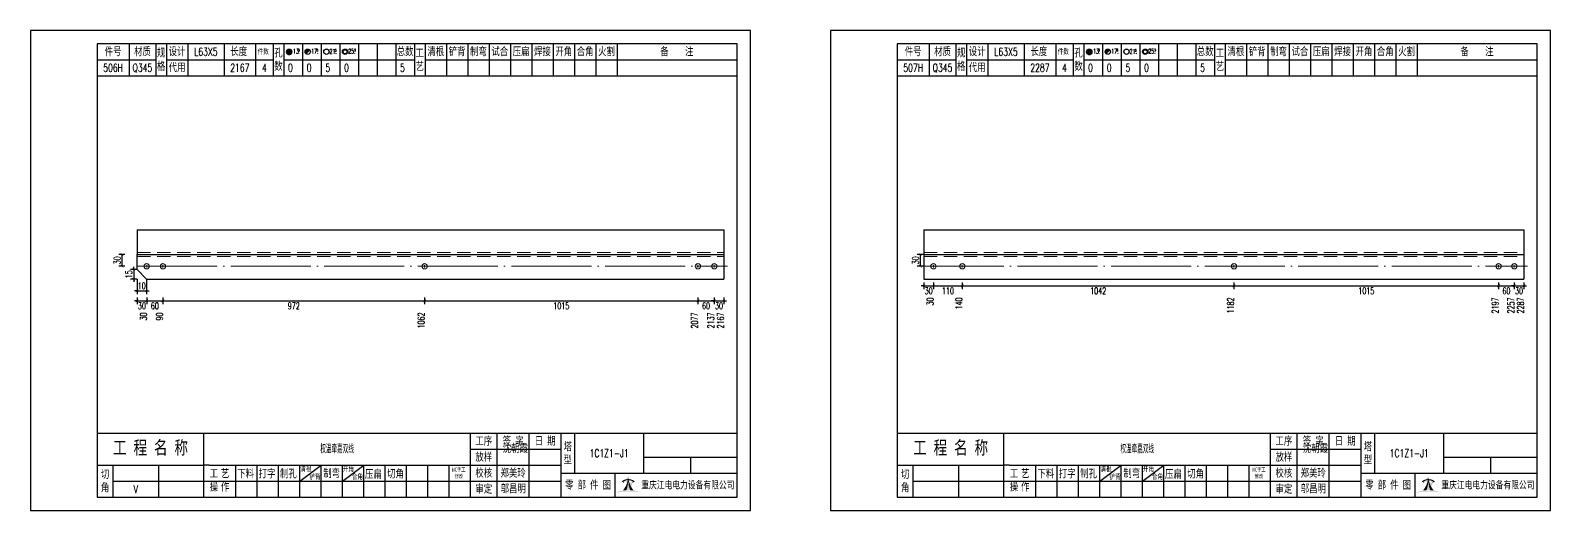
# Model space of a CAD drawing. Header units: millimetres. Extents: x -524 to 9570, y -2481 to 180.
# Drawn here: x 1500 to 2070, y -2400 to -2220 of the extents above; entities that cross this region are included whole.
import ezdxf
from ezdxf.enums import TextEntityAlignment as Align

# ---------------------------------------------------------------- set-up
doc = ezdxf.new("R2010")
doc.units = ezdxf.units.MM
doc.header["$LTSCALE"] = 20
doc.header["$PDMODE"] = 1
doc.linetypes.add('DASHDOT2X', pattern=[1.75, 1.5, -0.125, 0, -0.125])
doc.linetypes.add('HIDDEN', pattern=[0.375, 0.25, -0.125])
for name, color, linetype, lineweight in [('1', 7, 'Continuous', 25), ('11', 1, 'Continuous', 13), ('2', 1, 'HIDDEN', 13), ('5', 7, 'Continuous', 13), ('7', 3, 'DASHDOT2X', 13)]:
    doc.layers.add(name, color=color, linetype=linetype, lineweight=lineweight)
doc.styles.get("Standard").update_dxf_attribs({"font": 'simplex', "width": 0.7, "bigfont": 'gbhzfs.shx'})
doc.styles.add('SYMBOL_TXT', font='txt.shx', dxfattribs={"width": 0.6})
doc.styles.add('TITLE_TXT', font='simplex.shx', dxfattribs={"width": 0.75, "height": 2.5, "bigfont": 'gbhzfs.shx'})
doc.dimstyles.new('dimStyle4', dxfattribs={"dimtxt": 2.5, "dimasz": 1, "dimexe": 1.25, "dimexo": 0, "dimgap": 0.63, "dimtad": 2, "dimzin": 0, "dimdsep": 46, "dimtxsty": 'standard', "dimblk": 'ARCHTICK', "dimblk1": 'ARCHTICK', "dimblk2": 'ARCHTICK', "dimcen": 0.09, "dimadec": 0, "dimazin": 0, "dimtfac": 1, "dimtdec": 1, "dimtix": 1, "dimtmove": 2, "dimatfit": 3, "dimfxl": 0, "dimtolj": 1, "dimtzin": 0, "dimarcsym": 0})
doc.dimstyles.get("Standard").update_dxf_attribs({"dimtxt": 2.5, "dimasz": 1, "dimexe": 1.25, "dimexo": 0, "dimgap": 0.63, "dimtad": 1, "dimzin": 0, "dimdsep": 46, "dimtxsty": 'standard', "dimblk": 'ARCHTICK', "dimblk1": 'ARCHTICK', "dimblk2": 'ARCHTICK', "dimcen": 0.09, "dimadec": 0, "dimazin": 0, "dimtfac": 1, "dimtdec": 1, "dimtix": 1, "dimtmove": 2, "dimatfit": 3, "dimfxl": 0, "dimtolj": 1, "dimtzin": 0, "dimarcsym": 0})
pattern_1 = [(0, (-3, 0), (0, 0.0125), [])]

# ---------------------------------------------------------------- blocks, each defined once
blk = doc.blocks.new('M12_HOLE')
h = blk.add_hatch()
h.set_pattern_fill('LINE', scale=0.1, style=0)
h.set_pattern_definition(pattern_1)
h.paths.add_polyline_path([(-5, 0, 1), (-1, 0, 1)])
at = {"color": 7}
blk.add_circle((-3, 0), 2, dxfattribs=at)
at = {"color": 7, "attachment_point": 1, "style": 'SYMBOL_TXT'}
for s, insert, char_height, width in [('13\\f??|b0|i0|c0|p54;.', (-0.1170648347537053, 2.110404609075999), 3.5, 5.707453662650948), ('5', (3.739322910876695, 2.264550918150206), 1.8, 2.930899999712656)]:
    blk.add_mtext(s, dxfattribs=dict(at, insert=insert, char_height=char_height, width=width))
blk = doc.blocks.new('M16_HOLE')
h = blk.add_hatch()
h.set_pattern_fill('LINE', scale=0.1, style=0)
h.set_pattern_definition(pattern_1)
h.paths.add_polyline_path([(-1.585786437626905, 1.414213562373095, 0.668178637919299), (-5, 0, 0.198912367379658), (-4.414213562373095, -1.414213562373095)])
at = {"color": 7}
blk.add_circle((-3, 0), 2, dxfattribs=at)
at = {"color": 7, "attachment_point": 1, "style": 'SYMBOL_TXT'}
for s, insert, char_height, width in [('17.', (-0.443935574240129, 2.13042063441452), 3.5, 6.3164), ('5', (3.564570640825252, 2.25180437378188), 1.8, 1.822)]:
    blk.add_mtext(s, dxfattribs=dict(at, insert=insert, char_height=char_height, width=width))
blk = doc.blocks.new('M20_HOLE')
at = {"color": 7}
blk.add_circle((-3, 0), 2, dxfattribs=at)
at = {"color": 7, "attachment_point": 1, "style": 'SYMBOL_TXT'}
for s, insert, char_height, width in [('21.', (-0.6868754558352066, 2.009036737063269), 3.5, 6.0735), ('5', (3.321630759230175, 2.009036737063269), 1.8, 1.4576)]:
    blk.add_mtext(s, dxfattribs=dict(at, insert=insert, char_height=char_height, width=width))
blk = doc.blocks.new('M24_HOLE')
at = {"color": 7}
for radius in [2, 1.5]:
    blk.add_circle((-3, 0), radius, dxfattribs=at)
at = {"color": 7, "attachment_point": 1, "style": 'SYMBOL_TXT'}
for s, insert, char_height, width in [('25.', (-0.6868754558352066, 2.13042063441452), 3.5, 2.4294), ('5', (3.928980201610216, 2.25180437378188), 1.8, 1.9435)]:
    blk.add_mtext(s, dxfattribs=dict(at, insert=insert, char_height=char_height, width=width))
blk = doc.blocks.new('A$C1E394B87')
for p, q in [((270, 180), (0, 180)), ((0, 180), (0, 0)), ((270, 0), (270, 180)), ((0, 0), (270, 0))]:
    blk.add_line(p, q)
blk = doc.blocks.new('JgCard')
h = blk.add_hatch(color=256)
edge = h.paths.add_edge_path()
edge.add_arc((223.8016524729837, -21.84717885384339), 29.00860721842082, 79.81716678233735, 89.27812697573944)
edge.add_arc((224.5325955616654, -21.84717885384339), 29.00860721842082, 90.72187302426055, 100.1828332176626)
edge.add_arc((224.0279874541857, -3.830853464385541), 11.50536553551401, 89.30709440376557, 113.6959925615352, ccw=False)
edge.add_arc((224.3062605804644, -3.830853464385541), 11.50536553551401, 66.30400743846491, 90.69290559623443, ccw=False)
edge = h.paths.add_edge_path()
edge.add_arc((233.0302112674253, 13.18449056462987), 8.873034629199061, 191.5208225546964, 219.6965150385776)
edge.add_arc((215.3040367672247, 13.18449056462987), 8.873034629199061, 320.3034849614224, 348.4791774453036)
edge.add_arc((214.0326012329333, 11.43447699248611), 10.13453382683302, 338.1301204334909, 359.9154198731663)
edge.add_arc((234.3016468017167, 11.43447699248611), 10.13453382683302, 180.0845801266699, 201.8698795665091)
edge.add_line((225.937925765641, 10.90576856469295), (225.6552856147136, 10.35609493506945))
edge.add_arc((224.1679533083088, 7.853493107532699), 3.957321353349253, 91.41975307934291, 127.4827228769255)
edge.add_arc((215.3040367672247, 13.18449056462987), 8.873034629199061, 351.0860103832611, 357.2867084751834)
edge.add_line((222.396322269009, 10.90576856469295), (222.6789624199364, 10.35609493506945))
edge.add_line((222.6789624199364, 10.35609493506945), (221.7697188924139, 10.86032854938844))
edge.add_line((225.6552856147136, 10.35609493506945), (226.5654915637542, 10.86086227359522))
edge.add_arc((224.2330238305049, 7.883670059543192), 3.536460377387214, 93.80567765797379, 121.2894356209631)
edge.add_arc((224.1012242041452, 7.883670059543192), 3.536460377387214, 58.7105643790368, 86.1943223420262)
edge.add_arc((224.1679533083088, 7.853493107532699), 3.957321353349253, 52.53023982105776, 88.60436076552203)
edge.add_arc((233.0302112674253, 13.18449056462987), 8.873034629199061, 182.7132915248167, 188.9137221835162)
edge.add_line((224.1671240173246, 11.44943760304955), (224.1671240173246, 11.41951638194644))
blk.add_hatch(color=256).paths.add_polyline_path([(224.1671240173246, 11.41951638190653, 0.09534363958971465), (224.8964730213393, 7.65936347788454, -0.02857973389665951), (226.2029576453306, 7.517096850535836, -0.1235627947319866), (224.3359488967444, 11.41233217421416, -0.1204986991669159), (225.937925765641, 10.90576856469295), (225.6552856147136, 10.35609493506945), (226.5654915637542, 10.86086227359522, 0.5402417223769541), (226.575360567148, 10.99431825130466, 0.158715983985349), (224.2643381876442, 11.80964050730302, -0.02706108524003999), (224.1671240173246, 12.76445731824299, -0.02706225299216489), (224.0699034296731, 11.80959959181416, 0.1586661026302013), (221.7598355252794, 10.99377351487396, 0.5401762534625951), (221.7697205382283, 10.86032763670437, -5.881062471050359e-06), (221.7697188924139, 10.86032854938844), (222.6789624199364, 10.35609493506945), (222.396322269009, 10.90576856469295, -0.1204986991669226), (223.9982991379056, 11.41233217421416, -0.1235627947319868), (222.1312903893195, 7.517096850535836, -0.0285797338966575), (223.4377750133108, 7.65936347788454, 0.09534363958971454)])
for p, q in [((265, 175), (25, 175)), ((25, 175), (25, 5)), ((37, 175), (37, 163)), ((47, 175), (47, 163)), ((51, 175), (51, 163)), ((59, 175), (59, 163)), ((72.61005959575064, 175), (72.61005959575061, 163)), ((84.43573710762382, 175), (84.43573710762382, 163)), ((91, 175), (91, 163)), ((95, 175), (95, 163)), ((102, 175), (102, 163)), ((109, 175), (109, 163)), ((116, 175), (116, 163)), ((123, 175), (123, 163)), ((130, 175), (130, 163)), ((137, 175), (137, 163)), ((144, 175), (144, 163)), ((148, 175), (148, 163)), ((156, 175), (156, 163)), ((164, 175), (164, 163)), ((172, 175), (172, 163)), ((180, 175), (180, 163)), ((188, 175), (188, 163)), ((196, 175), (196, 163)), ((204, 175), (204, 163)), ((212, 175), (212, 163)), ((220, 175), (220, 163)), ((265, 5), (265, 175)), ((25, 169), (47, 169)), ((51, 168.9999999999999), (91, 168.9999999999999)), ((95, 168.9999999999999), (144, 168.9999999999999)), ((148, 169), (265, 169)), ((25, 163), (265, 163)), ((25, 29), (265, 29)), ((65, 17), (65, 29)), ((165, 5), (165, 29)), ((175, 5), (175, 29)), ((187, 5), (187, 29)), ((199, 5), (199, 29)), ((204, 29), (204, 14)), ((230, 14), (230, 29)), ((165, 23), (199, 23)), ((230, 20), (265, 20)), ((247.5, 20), (247.5, 14)), ((25, 17), (65, 17)), ((31, 5), (31, 17)), ((48, 17), (48, 5)), ((65, 5), (65, 17)), ((67, 17), (65, 17)), ((67, 17), (165, 17)), ((77, 5), (77, 17)), ((85, 5), (85, 17)), ((93, 5), (93, 17)), ((101, 5), (101, 17)), ((101, 11), (109, 17)), ((109, 5), (109, 17)), ((117, 5), (117, 17)), ((117, 11), (125, 17)), ((125, 5), (125, 17)), ((133, 5), (133, 17)), ((141, 5), (141, 17)), ((149, 5), (149, 17)), ((157, 5), (157, 17)), ((165, 17), (199, 17)), ((199, 14), (265, 14)), ((219.0802760739607, 14), (219.0802760739607, 5)), ((31, 11), (65, 11)), ((65, 11), (165, 11)), ((165, 11), (199, 11)), ((25, 5), (265, 5))]:
    blk.add_line(p, q)
blk.add_lwpolyline([(96.0334779468642, 171.9855941999696, -1), (98.0334779468642, 171.9855941999696, -1)], format="xyb", close=True)
for p in [(65.8050297978753, 166), (145, 96)]:
    blk.add_point(p)
blk.add_blockref('A$C1E394B87', (0, 0))
at = {"xscale": 0.5, "yscale": 0.5, "zscale": 0.5}
for name, p in [('M12_HOLE', (98.5334779468642, 171.9855941999696)), ('M16_HOLE', (105.5, 171.9999999999999)), ('M20_HOLE', (112.5, 171.9999999999999)), ('M24_HOLE', (119.5, 171.9999999999999))]:
    blk.add_blockref(name, p, dxfattribs=at)
at = {"attachment_point": 5, "style": 'TITLE_TXT'}
for s, insert, char_height, width in [('{\\fSimHei|b0|i0|c134|p2;件号}', (31, 172), 3, 15), ('{\\fSimHei|b0|i0|c134|p2;材质}', (42, 172), 3, 8), ('{\\fSimHei|b0|i0|c134|p2;规格}', (49, 169), 3, 4), ('{\\fSimHei|b0|i0|c134|p2;设计}', (55, 171.9999999999999), 3, 8.000000000000014), ('{\\fSimHei|b0|i0|c134|p2;长度}', (78.11684221050325, 172.0531705390044), 3, 8), ('{\\fSimHei|b0|i0|c134|p2;件数}', (87.3041250533895, 171.9999999999999), 2, 8.8244), ('{\\fSimHei|b0|i0|c134|p2;孔数}', (93, 169), 3, 4), ('{\\fSimHei|b0|i0|c134|p2;总数}', (140.5, 171.9999999999999), 3, 7), ('{\\fSimHei|b0|i0|c134|p2;工\\P艺}', (146, 169), 3, 4), ('{\\fSimHei|b0|i0|c134|p2;清根}', (152, 172), 3, 8), ('{\\fSimHei|b0|i0|c134|p2;铲背}', (160, 172), 3, 8), ('{\\fSimHei|b0|i0|c134|p2;制弯}', (168, 172), 3, 8.000000000000028), ('{\\fSimHei|b0|i0|c134|p2;试合}', (176, 172), 3, 8), ('{\\fSimHei|b0|i0|c134|p2;压扁}', (184, 172), 3, 8), ('{\\fSimHei|b0|i0|c134|p2;焊接}', (192, 172), 3, 8), ('{\\fSimHei|b0|i0|c134|p2;开角}', (200, 172), 3, 8.000000000000057), ('{\\fSimHei|b0|i0|c134|p2;合角}', (208, 172), 3, 8), ('{\\fSimHei|b0|i0|c134|p2;火割}', (216, 172), 3, 8), ('{\\fSimHei|b0|i0|c134|p2;备    注}', (242.3967818627186, 171.9765054582008), 3, 22), ('{\\fSimHei|b0|i0|c134|p2;代用}', (55, 166), 3, 8), ('{\\fSimHei|b0|i0|c134|p2;工 程 名 称}', (45.04268864723963, 23.33842704880232), 5, 47.33333333333334), ('{\\fSimHei|b0|i0|c134|p2;工序}', (170, 26), 3, 10), ('{\\fSimHei|b0|i0|c134|p2;签 字}', (181, 26), 3, 12), ('{\\fSimHei|b0|i0|c134|p2;^I沈朝霞}', (181.0520504248258, 23.27747906449889), 3, 12), ('{\\fSimHei|b0|i0|c134|p2;日 期}', (193, 26), 3, 12), ('{\\fSimHei|b0|i0|c134|p2;塔\\P型}', (201.5, 21.5), 3, 5.000000000000028), ('{\\fSimHei|b0|i0|c134|p2;放样}', (170, 20), 3, 10), ('{\\fSimHei|b0|i0|c134|p2;切\\P角}', (28, 11), 3, 6.000000000000004), ('{\\fSimHei|b0|i0|c134|p2;工\\P操}', (68.78408056366106, 11.29930144135182), 3, 6.000000000000004), ('{\\fSimHei|b0|i0|c134|p2;艺\\P作}', (73.01340619218274, 11.29930144135182), 3, 6.000000000000004), ('{\\fSimHei|b0|i0|c134|p2;下料}', (80.74376492044746, 13.75191016783555), 3, 8), ('{\\fSimHei|b0|i0|c134|p2;打字}', (88.74376492044746, 13.75191016783555), 3, 8), ('{\\fSimHei|b0|i0|c134|p2;制孔}', (96.74376492044746, 13.75191016783555), 3, 8.000000000000028), ('{\\fSimHei|b0|i0|c134|p2;清根}', (103.3080888185272, 15.56254542211099), 2, 8), ('{\\fSimHei|b0|i0|c134|p2;铲背}', (106.6982872637203, 12.58010217278223), 2, 8), ('{\\fSimHei|b0|i0|c134|p2;制弯}', (112.9524832210667, 13.86807755023182), 3, 8.000000000000028), ('{\\fSimHei|b0|i0|c134|p2;开角}', (119.2123351337376, 15.54156681030855), 2, 8.000000000000057), ('{\\fSimHei|b0|i0|c134|p2;合角}', (122.601153766583, 12.67610618408509), 2, 8), ('{\\fSimHei|b0|i0|c134|p2;压扁}', (128.5896913500159, 13.56672241423536), 3, 8), ('{\\fSimHei|b0|i0|c134|p2;切角}', (136.8970089545677, 13.6938446517654), 3, 8), ('{\\fSimHei|b0|i0|c134|p2;NC手工修改}', (160.6311373906198, 14.05820252967675), 1.5, 6.204069777279955), ('{\\fSimHei|b0|i0|c134|p2;校核}', (170, 14), 3, 10.00000000000003), ('{\\fSimHei|b0|i0|c134|p2;郑美玲}', (181, 14), 3, 12), ('{\\fSimHei|b0|i0|c134|p2;零 部 件 图}', (209.0827348158753, 9.5), 3, 30.76131175444226), ('{\\fSimHei|b0|i0|c134|p2;重庆江电电力设备有限公司}', (246.5086378857131, 9.475432444103376), 2.772000000000001, 63.29400000000002), ('{\\fSimHei|b0|i0|c134|p2;审定}', (170, 8), 3, 10), ('{\\fSimHei|b0|i0|c134|p2;邬昌明}', (181.0428184060297, 8.12303372435349), 3, 12)]:
    blk.add_mtext(s, dxfattribs=dict(at, insert=insert, char_height=char_height, width=width))
blk = doc.blocks.new('M20')
for p, q in [((-0.5, 0), (0.5, 0)), ((0, -0.5), (0, 0.5))]:
    blk.add_line(p, q)
blk.add_circle((0, 0), 1)
blk = doc.blocks.new('_ArchTick')
at = {"color": 0, "linetype": 'ByBlock', "const_width": 0.15}
blk.add_lwpolyline([(-0.5, -0.5), (0.5, 0.5)], dxfattribs=at)
blk = doc.blocks.new('*D1525')
at = {"layer": '11', "color": 0, "lineweight": -2}
for p, q in [((1539.999980376248, -2321.375012380202), (1538.999980376248, -2321.375012380202)), ((1539.999980376248, -2320.125012380202), (1539.999980376248, -2322.625012380202)), ((1539.999980376248, -2321.375012380202), (1543.599980376246, -2321.375012380202)), ((1543.599980376246, -2320.125012380202), (1543.599980376246, -2322.625012380202)), ((1543.599980376246, -2321.375012380202), (1544.599980376246, -2321.375012380202))]:
    blk.add_line(p, q, dxfattribs=at)
at = {"layer": 'Defpoints', "color": 0}
for p in [(1539.999980376248, -2320.125012380202), (1543.599980376246, -2320.125012380202), (1543.599980376246, -2321.375012380202)]:
    blk.add_point(p, dxfattribs=at)
at = {"layer": '11', "color": 0, "lineweight": -2}
blk.add_blockref('_ArchTick', (1539.999980376248, -2321.375012380202), dxfattribs=at)
at = {"layer": '11', "color": 0, "lineweight": -2, "rotation": 180}
blk.add_blockref('_ArchTick', (1543.599980376246, -2321.375012380202), dxfattribs=at)
at = {"layer": '11', "color": 0, "insert": (1541.799980376247, -2323.255012380202), "char_height": 2.5, "attachment_point": 5}
blk.add_mtext('\\A1;30', dxfattribs=at)
blk = doc.blocks.new('*D1526')
at = {"layer": '11', "color": 0, "lineweight": -2}
for p, q in [((1543.599980376246, -2320.125012380202), (1543.599980376246, -2322.625012380202)), ((1543.599980376246, -2321.375012380202), (1549.691056885291, -2321.375012380202)), ((1549.691056885291, -2320.125012380202), (1549.691056885291, -2322.625012380202))]:
    blk.add_line(p, q, dxfattribs=at)
at = {"layer": 'Defpoints', "color": 0}
for p in [(1543.599980376246, -2320.125012380202), (1549.691056885291, -2320.125012380202), (1549.691056885291, -2321.375012380202)]:
    blk.add_point(p, dxfattribs=at)
at = {"layer": '11', "color": 0, "lineweight": -2, "rotation": 180}
blk.add_blockref('_ArchTick', (1543.599980376246, -2321.375012380202), dxfattribs=at)
at = {"layer": '11', "color": 0, "lineweight": -2}
blk.add_blockref('_ArchTick', (1549.691056885291, -2321.375012380202), dxfattribs=at)
at = {"layer": '11', "color": 0, "insert": (1546.645518630768, -2323.255012380202), "char_height": 2.5, "attachment_point": 5}
blk.add_mtext('\\A1;60', dxfattribs=at)
blk = doc.blocks.new('*D1527')
at = {"layer": '11', "color": 0, "lineweight": -2}
for p, q in [((1549.691056885291, -2320.125012380202), (1549.691056885291, -2322.625012380202)), ((1549.691056885291, -2321.375012380202), (1647.812034586335, -2321.375012380202)), ((1647.812034586335, -2320.125012380202), (1647.812034586335, -2322.625012380202))]:
    blk.add_line(p, q, dxfattribs=at)
at = {"layer": 'Defpoints', "color": 0}
for p in [(1549.691056885291, -2320.125012380202), (1647.812034586335, -2320.125012380202), (1647.812034586335, -2321.375012380202)]:
    blk.add_point(p, dxfattribs=at)
at = {"layer": '11', "color": 0, "lineweight": -2, "rotation": 180}
blk.add_blockref('_ArchTick', (1549.691056885291, -2321.375012380202), dxfattribs=at)
at = {"layer": '11', "color": 0, "lineweight": -2}
blk.add_blockref('_ArchTick', (1647.812034586335, -2321.375012380202), dxfattribs=at)
at = {"layer": '11', "color": 0, "insert": (1598.751545735813, -2323.255012380202), "char_height": 2.5, "attachment_point": 5}
blk.add_mtext('\\A1;972', dxfattribs=at)
blk = doc.blocks.new('*D1528')
at = {"layer": '11', "color": 0, "lineweight": -2}
for p, q in [((1647.812034586335, -2320.125012380202), (1647.812034586335, -2322.625012380202)), ((1647.812034586335, -2321.375012380202), (1750.308903867204, -2321.375012380202)), ((1750.308903867204, -2320.125012380202), (1750.308903867204, -2322.625012380202))]:
    blk.add_line(p, q, dxfattribs=at)
at = {"layer": 'Defpoints', "color": 0}
for p in [(1647.812034586335, -2320.125012380202), (1750.308903867204, -2320.125012380202), (1750.308903867204, -2321.375012380202)]:
    blk.add_point(p, dxfattribs=at)
at = {"layer": '11', "color": 0, "lineweight": -2, "rotation": 180}
blk.add_blockref('_ArchTick', (1647.812034586335, -2321.375012380202), dxfattribs=at)
at = {"layer": '11', "color": 0, "lineweight": -2}
blk.add_blockref('_ArchTick', (1750.308903867204, -2321.375012380202), dxfattribs=at)
at = {"layer": '11', "color": 0, "insert": (1699.06046922677, -2323.255012380202), "char_height": 2.5, "attachment_point": 5}
blk.add_mtext('\\A1;1015', dxfattribs=at)
blk = doc.blocks.new('*D1529')
at = {"layer": '11', "color": 0, "lineweight": -2}
for p, q in [((1750.308903867204, -2320.125012380202), (1750.308903867204, -2322.625012380202)), ((1750.308903867204, -2321.375012380202), (1756.399980376249, -2321.375012380202)), ((1756.399980376249, -2320.125012380202), (1756.399980376249, -2322.625012380202))]:
    blk.add_line(p, q, dxfattribs=at)
at = {"layer": 'Defpoints', "color": 0}
for p in [(1750.308903867204, -2320.125012380202), (1756.399980376249, -2320.125012380202), (1756.399980376249, -2321.375012380202)]:
    blk.add_point(p, dxfattribs=at)
at = {"layer": '11', "color": 0, "lineweight": -2, "rotation": 180}
blk.add_blockref('_ArchTick', (1750.308903867204, -2321.375012380202), dxfattribs=at)
at = {"layer": '11', "color": 0, "lineweight": -2}
blk.add_blockref('_ArchTick', (1756.399980376249, -2321.375012380202), dxfattribs=at)
at = {"layer": '11', "color": 0, "insert": (1753.354442121727, -2323.255012380202), "char_height": 2.5, "attachment_point": 5}
blk.add_mtext('\\A1;60', dxfattribs=at)
blk = doc.blocks.new('*D1530')
at = {"layer": '11', "color": 0, "lineweight": -2}
for p, q in [((1756.399980376249, -2321.375012380202), (1755.399980376249, -2321.375012380202)), ((1756.399980376249, -2320.125012380202), (1756.399980376249, -2322.625012380202)), ((1756.399980376249, -2321.375012380202), (1759.999980376248, -2321.375012380202)), ((1759.999980376248, -2320.125012380202), (1759.999980376248, -2322.625012380202)), ((1759.999980376248, -2321.375012380202), (1760.999980376248, -2321.375012380202))]:
    blk.add_line(p, q, dxfattribs=at)
at = {"layer": 'Defpoints', "color": 0}
for p in [(1756.399980376249, -2320.125012380202), (1759.999980376248, -2320.125012380202), (1759.999980376248, -2321.375012380202)]:
    blk.add_point(p, dxfattribs=at)
at = {"layer": '11', "color": 0, "lineweight": -2}
blk.add_blockref('_ArchTick', (1756.399980376249, -2321.375012380202), dxfattribs=at)
at = {"layer": '11', "color": 0, "lineweight": -2, "rotation": 180}
blk.add_blockref('_ArchTick', (1759.999980376248, -2321.375012380202), dxfattribs=at)
at = {"layer": '11', "color": 0, "insert": (1758.199980376248, -2323.255012380202), "char_height": 2.5, "attachment_point": 5}
blk.add_mtext('\\A1;30', dxfattribs=at)
blk = doc.blocks.new('*D1531')
at = {"layer": '11', "color": 0, "lineweight": -2}
for p, q in [((1539.999980376248, -2309.579377459567), (1537.499980376248, -2309.579377459567)), ((1539.999980376248, -2313.250012380202), (1537.499980376248, -2313.250012380202)), ((1538.749980376248, -2309.579377459567), (1538.749980376248, -2308.579377459567)), ((1538.749980376248, -2309.579377459567), (1538.749980376248, -2313.250012380202)), ((1538.749980376248, -2313.250012380202), (1538.749980376248, -2314.250012380202))]:
    blk.add_line(p, q, dxfattribs=at)
at = {"layer": 'Defpoints', "color": 0}
for p in [(1538.749980376248, -2313.250012380202), (1539.999980376248, -2309.579377459567), (1539.999980376248, -2313.250012380202)]:
    blk.add_point(p, dxfattribs=at)
at = {"layer": '11', "color": 0, "lineweight": -2}
for p, rotation in [((1538.749980376248, -2309.579377459567), 270), ((1538.749980376248, -2313.250012380202), 90)]:
    blk.add_blockref('_ArchTick', p, dxfattribs=dict(at, rotation=rotation))
at = {"layer": '11', "color": 0, "insert": (1536.869980376248, -2311.414694919884), "char_height": 2.5, "attachment_point": 5, "rotation": 90}
blk.add_mtext('\\A1;15', dxfattribs=at)
blk = doc.blocks.new('*D1532')
at = {"layer": '11', "color": 0, "lineweight": -2}
for p, q in [((1539.999980376248, -2313.250012380202), (1539.999980376248, -2318.875012380202)), ((1543.523789900057, -2313.250012380202), (1543.523789900057, -2318.875012380202)), ((1539.999980376248, -2317.625012380202), (1538.999980376248, -2317.625012380202)), ((1539.999980376248, -2317.625012380202), (1543.523789900057, -2317.625012380202)), ((1543.523789900057, -2317.625012380202), (1544.523789900057, -2317.625012380202))]:
    blk.add_line(p, q, dxfattribs=at)
at = {"layer": 'Defpoints', "color": 0}
for p in [(1539.999980376248, -2313.250012380202), (1543.523789900057, -2313.250012380202), (1543.523789900057, -2317.625012380202)]:
    blk.add_point(p, dxfattribs=at)
at = {"layer": '11', "color": 0, "lineweight": -2}
blk.add_blockref('_ArchTick', (1539.999980376248, -2317.625012380202), dxfattribs=at)
at = {"layer": '11', "color": 0, "lineweight": -2, "rotation": 180}
blk.add_blockref('_ArchTick', (1543.523789900057, -2317.625012380202), dxfattribs=at)
at = {"layer": '11', "color": 0, "insert": (1541.761885138152, -2315.745012380202), "char_height": 2.5, "attachment_point": 5}
blk.add_mtext('\\A1;10', dxfattribs=at)
blk = doc.blocks.new('*D1534')
at = {"layer": '11', "color": 0, "lineweight": -2}
for p, q in [((1834.999980376248, -2315.750012380202), (1833.999980376248, -2315.750012380202)), ((1834.999980376248, -2314.500012380202), (1834.999980376248, -2317.000012380202)), ((1834.999980376248, -2315.750012380202), (1838.599980376246, -2315.750012380202)), ((1838.599980376246, -2314.500012380202), (1838.599980376246, -2317.000012380202)), ((1838.599980376246, -2315.750012380202), (1839.599980376246, -2315.750012380202))]:
    blk.add_line(p, q, dxfattribs=at)
at = {"layer": 'Defpoints', "color": 0}
for p in [(1834.999980376248, -2314.500012380202), (1838.599980376246, -2314.500012380202), (1838.599980376246, -2315.750012380202)]:
    blk.add_point(p, dxfattribs=at)
at = {"layer": '11', "color": 0, "lineweight": -2}
blk.add_blockref('_ArchTick', (1834.999980376248, -2315.750012380202), dxfattribs=at)
at = {"layer": '11', "color": 0, "lineweight": -2, "rotation": 180}
blk.add_blockref('_ArchTick', (1838.599980376246, -2315.750012380202), dxfattribs=at)
at = {"layer": '11', "color": 0, "insert": (1836.799980376247, -2317.630012380202), "char_height": 2.5, "attachment_point": 5}
blk.add_mtext('\\A1;30', dxfattribs=at)
blk = doc.blocks.new('*D1535')
at = {"layer": '11', "color": 0, "lineweight": -2}
for p, q in [((1838.599980376246, -2314.500012380202), (1838.599980376246, -2317.000012380202)), ((1838.599980376246, -2315.750012380202), (1849.421526941092, -2315.750012380202)), ((1849.421526941092, -2314.500012380202), (1849.421526941092, -2317.000012380202))]:
    blk.add_line(p, q, dxfattribs=at)
at = {"layer": 'Defpoints', "color": 0}
for p in [(1838.599980376246, -2314.500012380202), (1849.421526941092, -2314.500012380202), (1849.421526941092, -2315.750012380202)]:
    blk.add_point(p, dxfattribs=at)
at = {"layer": '11', "color": 0, "lineweight": -2, "rotation": 180}
blk.add_blockref('_ArchTick', (1838.599980376246, -2315.750012380202), dxfattribs=at)
at = {"layer": '11', "color": 0, "lineweight": -2}
blk.add_blockref('_ArchTick', (1849.421526941092, -2315.750012380202), dxfattribs=at)
at = {"layer": '11', "color": 0, "insert": (1844.010753658669, -2317.630012380202), "char_height": 2.5, "attachment_point": 5}
blk.add_mtext('\\A1;110', dxfattribs=at)
blk = doc.blocks.new('*D1536')
at = {"layer": '11', "color": 0, "lineweight": -2}
for p, q in [((1849.421526941092, -2314.500012380202), (1849.421526941092, -2317.000012380202)), ((1849.421526941092, -2315.750012380202), (1951.282417100294, -2315.750012380202)), ((1951.282417100294, -2314.500012380202), (1951.282417100294, -2317.000012380202))]:
    blk.add_line(p, q, dxfattribs=at)
at = {"layer": 'Defpoints', "color": 0}
for p in [(1849.421526941092, -2314.500012380202), (1951.282417100294, -2314.500012380202), (1951.282417100294, -2315.750012380202)]:
    blk.add_point(p, dxfattribs=at)
at = {"layer": '11', "color": 0, "lineweight": -2, "rotation": 180}
blk.add_blockref('_ArchTick', (1849.421526941092, -2315.750012380202), dxfattribs=at)
at = {"layer": '11', "color": 0, "lineweight": -2}
blk.add_blockref('_ArchTick', (1951.282417100294, -2315.750012380202), dxfattribs=at)
at = {"layer": '11', "color": 0, "insert": (1900.351972020693, -2317.630012380202), "char_height": 2.5, "attachment_point": 5}
blk.add_mtext('\\A1;1042', dxfattribs=at)
blk = doc.blocks.new('*D1537')
at = {"layer": '11', "color": 0, "lineweight": -2}
for p, q in [((1951.282417100294, -2314.500012380202), (1951.282417100294, -2317.000012380202)), ((1951.282417100294, -2315.750012380202), (2050.497318613605, -2315.750012380202)), ((2050.497318613605, -2314.500012380202), (2050.497318613605, -2317.000012380202))]:
    blk.add_line(p, q, dxfattribs=at)
at = {"layer": 'Defpoints', "color": 0}
for p in [(1951.282417100294, -2314.500012380202), (2050.497318613605, -2314.500012380202), (2050.497318613605, -2315.750012380202)]:
    blk.add_point(p, dxfattribs=at)
at = {"layer": '11', "color": 0, "lineweight": -2, "rotation": 180}
blk.add_blockref('_ArchTick', (1951.282417100294, -2315.750012380202), dxfattribs=at)
at = {"layer": '11', "color": 0, "lineweight": -2}
blk.add_blockref('_ArchTick', (2050.497318613605, -2315.750012380202), dxfattribs=at)
at = {"layer": '11', "color": 0, "insert": (2000.889867856949, -2317.630012380202), "char_height": 2.5, "attachment_point": 5}
blk.add_mtext('\\A1;1015', dxfattribs=at)
blk = doc.blocks.new('*D1538')
at = {"layer": '11', "color": 0, "lineweight": -2}
for p, q in [((2050.497318613605, -2314.500012380202), (2050.497318613605, -2317.000012380202)), ((2050.497318613605, -2315.750012380202), (2056.399980376249, -2315.750012380202)), ((2056.399980376249, -2314.500012380202), (2056.399980376249, -2317.000012380202))]:
    blk.add_line(p, q, dxfattribs=at)
at = {"layer": 'Defpoints', "color": 0}
for p in [(2050.497318613605, -2314.500012380202), (2056.399980376249, -2314.500012380202), (2056.399980376249, -2315.750012380202)]:
    blk.add_point(p, dxfattribs=at)
at = {"layer": '11', "color": 0, "lineweight": -2, "rotation": 180}
blk.add_blockref('_ArchTick', (2050.497318613605, -2315.750012380202), dxfattribs=at)
at = {"layer": '11', "color": 0, "lineweight": -2}
blk.add_blockref('_ArchTick', (2056.399980376249, -2315.750012380202), dxfattribs=at)
at = {"layer": '11', "color": 0, "insert": (2053.448649494927, -2317.630012380202), "char_height": 2.5, "attachment_point": 5}
blk.add_mtext('\\A1;60', dxfattribs=at)
blk = doc.blocks.new('*D1539')
at = {"layer": '11', "color": 0, "lineweight": -2}
for p, q in [((2056.399980376249, -2315.750012380202), (2055.399980376249, -2315.750012380202)), ((2056.399980376249, -2314.500012380202), (2056.399980376249, -2317.000012380202)), ((2056.399980376249, -2315.750012380202), (2059.999980376248, -2315.750012380202)), ((2059.999980376248, -2314.500012380202), (2059.999980376248, -2317.000012380202)), ((2059.999980376248, -2315.750012380202), (2060.999980376248, -2315.750012380202))]:
    blk.add_line(p, q, dxfattribs=at)
at = {"layer": 'Defpoints', "color": 0}
for p in [(2056.399980376249, -2314.500012380202), (2059.999980376248, -2314.500012380202), (2059.999980376248, -2315.750012380202)]:
    blk.add_point(p, dxfattribs=at)
at = {"layer": '11', "color": 0, "lineweight": -2}
blk.add_blockref('_ArchTick', (2056.399980376249, -2315.750012380202), dxfattribs=at)
at = {"layer": '11', "color": 0, "lineweight": -2, "rotation": 180}
blk.add_blockref('_ArchTick', (2059.999980376248, -2315.750012380202), dxfattribs=at)
at = {"layer": '11', "color": 0, "insert": (2058.199980376248, -2317.630012380202), "char_height": 2.5, "attachment_point": 5}
blk.add_mtext('\\A1;30', dxfattribs=at)

msp = doc.modelspace()

# ---------------------------------------------------------------- linework, layer by layer
at = {"layer": '1'}
for p, q in [((1539.999980376248, -2294.750012380202), (1539.999980376248, -2304.000012380202)), ((1539.999980376248, -2294.750012380202), (1759.999980376248, -2294.750012380202)), ((1759.999980376248, -2294.750012380202), (1759.999980376248, -2313.250012380202)), ((1834.999980376248, -2294.750012380202), (1834.999980376248, -2313.250012380202)), ((1834.999980376248, -2294.750012380202), (2059.999980376248, -2294.750012380202)), ((2059.999980376248, -2294.750012380202), (2059.999980376248, -2313.250012380202)), ((1539.999980376248, -2309.579377459567), (1539.999980376248, -2304.000012380202)), ((1539.999980376248, -2304.000012380202), (1759.999980376248, -2304.000012380202)), ((1834.999980376248, -2304.000012380202), (2059.999980376248, -2304.000012380202)), ((1543.523789900057, -2313.250012380202), (1539.999980376248, -2309.579377459567)), ((1543.523789900057, -2313.250012380202), (1759.999980376248, -2313.250012380202)), ((1834.999980376248, -2313.250012380202), (2059.999980376248, -2313.250012380202))]:
    msp.add_line(p, q, dxfattribs=at)
at = {"layer": '2'}
for p, q in [((1539.999980376248, -2303.265885396075), (1759.999980376248, -2303.265885396075)), ((1539.999980376248, -2304.734139364329), (1759.999980376248, -2304.734139364329)), ((1834.999980376248, -2303.265885396075), (2059.999980376248, -2303.265885396075)), ((1834.999980376248, -2304.734139364329), (2059.999980376248, -2304.734139364329))]:
    msp.add_line(p, q, dxfattribs=at)
at = {"layer": '7'}
for p, q in [((1539.999980376248, -2308.404774284964), (1761.399980376249, -2308.404774284964)), ((1834.999980376248, -2308.404774284964), (2061.399980376249, -2308.404774284964))]:
    msp.add_line(p, q, dxfattribs=at)

# ---------------------------------------------------------------- block references
at = {"layer": '1'}
for p in [(1499.999980376248, -2400.000012380202), (1799.999980376248, -2400.000012380202)]:
    msp.add_blockref('JgCard', p, dxfattribs=at)
at = {"layer": '5'}
for p in [(1543.599980376246, -2308.404774284964), (1549.691056885291, -2308.404774284964), (1647.812034586335, -2308.404774284964), (1750.308903867204, -2308.404774284964), (1756.399980376249, -2308.404774284964), (1838.599980376246, -2308.404774284964), (1849.421526941092, -2308.404774284964), (1951.282417100294, -2308.404774284964), (2050.497318613605, -2308.404774284964), (2056.399980376249, -2308.404774284964)]:
    msp.add_blockref('M20', p, dxfattribs=at)

# ---------------------------------------------------------------- texts
at = {"layer": '1', "width": 0.7}
for s, p in [('L63X5', (1565.805010174125, -2228.000012380202)), ('L63X5', (1865.805010174125, -2228.000012380202)), ('506H', (1530.999980376248, -2234.000012380202)), ('Q345', (1541.999980376248, -2234.000012380202)), ('2167', (1578.522878727934, -2234.000012380202)), ('4', (1587.717848930057, -2234.000012380202)), ('0', (1597.499980376248, -2234.000012380202)), ('0', (1604.499980376248, -2234.000012380202)), ('5', (1611.499980376248, -2234.000012380202)), ('0', (1618.499980376248, -2234.000012380202)), ('5', (1639.499980376248, -2234.000012380202)), ('507H', (1830.999980376248, -2234.000012380202)), ('Q345', (1841.999980376248, -2234.000012380202)), ('2287', (1878.522878727934, -2234.000012380202)), ('4', (1887.717848930057, -2234.000012380202)), ('0', (1897.499980376248, -2234.000012380202)), ('0', (1904.499980376248, -2234.000012380202)), ('5', (1911.499980376248, -2234.000012380202)), ('0', (1918.499980376248, -2234.000012380202)), ('5', (1939.499980376248, -2234.000012380202)), ('权温牵嘉双线', (1614.999980376248, -2377.000012380202)), ('权温牵嘉双线', (1914.999980376248, -2377.000012380202)), ('1C1Z1-J1', (1716.999980376248, -2378.500012380202)), ('1C1Z1-J1', (2016.999980376248, -2378.500012380202)), ('V', (1539.499980376248, -2392.000012380202))]:
    msp.add_text(s, height=3, dxfattribs=at).set_placement(p, align=Align.MIDDLE_CENTER)
for s, p in [('30', (1838.599980376246, -2320.125012380202)), ('140', (1849.421526941092, -2320.125012380202)), ('1182', (1951.282417100294, -2320.125012380202)), ('2197', (2050.497318613605, -2320.125012380202)), ('2257', (2056.399980376249, -2320.125012380202)), ('2287', (2059.999980376248, -2320.125012380202)), ('30', (1543.599980376246, -2325.750012380202)), ('90', (1549.691056885291, -2325.750012380202)), ('1062', (1647.812034586335, -2325.750012380202)), ('2077', (1750.308903867204, -2325.750012380202)), ('2137', (1756.399980376249, -2325.750012380202)), ('2167', (1759.999980376248, -2325.750012380202))]:
    msp.add_text(s, height=2.5, rotation=90, dxfattribs=at).set_placement(p, align=Align.RIGHT)

# ---------------------------------------------------------------- dimensions: what is measured, and where the dimension line sits
at = {"layer": '1'}
for base, p1, p2 in [((1534.374980376248, -2304.000012380202), (1535.374980376248, -2308.404774284964), (1535.374980376248, -2304.000012380202)), ((1833.749980376248, -2304.000012380202), (1834.749980376248, -2308.404774284964), (1834.749980376248, -2304.000012380202))]:
    msp.add_linear_dim(base=base, p1=p1, p2=p2, angle=90, text='30', dimstyle='standard', override={"dimtxt": 2.5}, dxfattribs=at).render()
at = {"layer": '11'}
dim = msp.add_linear_dim(base=(1538.749980376248, -2313.250012380202), p1=(1539.999980376248, -2309.579377459567), p2=(1539.999980376248, -2313.250012380202), angle=90, text='15', dimstyle='standard', override={"dimtxt": 2.5}, dxfattribs=at)
dim.commit()
dim.dimension.update_dxf_attribs({"geometry": '*D1531', "text_midpoint": (1536.869980376248, -2311.414694919884)})
for base, p1, p2, text, dimstyle, picture, middle in [((1543.523789900057, -2317.625012380202), (1539.999980376248, -2313.250012380202), (1543.523789900057, -2313.250012380202), '10', 'standard', '*D1532', (1541.761885138152, -2315.745012380202)), ((1838.599980376246, -2315.750012380202), (1834.999980376248, -2314.500012380202), (1838.599980376246, -2314.500012380202), '30', 'dimStyle4', '*D1534', (1836.799980376247, -2317.630012380202)), ((1849.421526941092, -2315.750012380202), (1838.599980376246, -2314.500012380202), (1849.421526941092, -2314.500012380202), '110', 'dimStyle4', '*D1535', (1844.010753658669, -2317.630012380202)), ((1951.282417100294, -2315.750012380202), (1849.421526941092, -2314.500012380202), (1951.282417100294, -2314.500012380202), '1042', 'dimStyle4', '*D1536', (1900.351972020693, -2317.630012380202)), ((2050.497318613605, -2315.750012380202), (1951.282417100294, -2314.500012380202), (2050.497318613605, -2314.500012380202), '1015', 'dimStyle4', '*D1537', (2000.889867856949, -2317.630012380202)), ((2056.399980376249, -2315.750012380202), (2050.497318613605, -2314.500012380202), (2056.399980376249, -2314.500012380202), '60', 'dimStyle4', '*D1538', (2053.448649494927, -2317.630012380202)), ((2059.999980376248, -2315.750012380202), (2056.399980376249, -2314.500012380202), (2059.999980376248, -2314.500012380202), '30', 'dimStyle4', '*D1539', (2058.199980376248, -2317.630012380202)), ((1543.599980376246, -2321.375012380202), (1539.999980376248, -2320.125012380202), (1543.599980376246, -2320.125012380202), '30', 'dimStyle4', '*D1525', (1541.799980376247, -2323.255012380202)), ((1549.691056885291, -2321.375012380202), (1543.599980376246, -2320.125012380202), (1549.691056885291, -2320.125012380202), '60', 'dimStyle4', '*D1526', (1546.645518630768, -2323.255012380202)), ((1647.812034586335, -2321.375012380202), (1549.691056885291, -2320.125012380202), (1647.812034586335, -2320.125012380202), '972', 'dimStyle4', '*D1527', (1598.751545735813, -2323.255012380202)), ((1750.308903867204, -2321.375012380202), (1647.812034586335, -2320.125012380202), (1750.308903867204, -2320.125012380202), '1015', 'dimStyle4', '*D1528', (1699.06046922677, -2323.255012380202)), ((1756.399980376249, -2321.375012380202), (1750.308903867204, -2320.125012380202), (1756.399980376249, -2320.125012380202), '60', 'dimStyle4', '*D1529', (1753.354442121727, -2323.255012380202)), ((1759.999980376248, -2321.375012380202), (1756.399980376249, -2320.125012380202), (1759.999980376248, -2320.125012380202), '30', 'dimStyle4', '*D1530', (1758.199980376248, -2323.255012380202))]:
    dim = msp.add_linear_dim(base=base, p1=p1, p2=p2, text=text, dimstyle=dimstyle, override={"dimtxt": 2.5}, dxfattribs=at)
    dim.commit()
    dim.dimension.update_dxf_attribs({"geometry": picture, "text_midpoint": middle})

doc.saveas('drawing.dxf')
